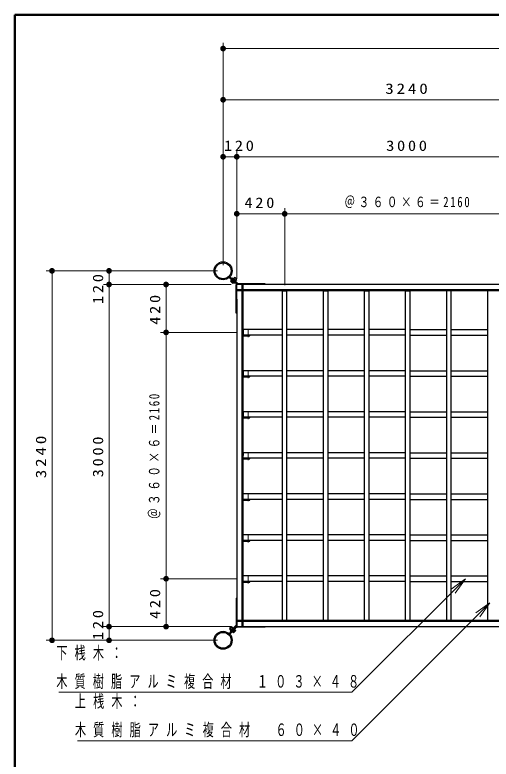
# Model space of a CAD drawing. Units: millimetres on the paper, scale 1:50. Extents: x -365 to 10, y -38 to 257.
# Drawn here: x -365 to -281.5, y 126.5 to 257 of the extents above; entities that cross this region are included whole.
import ezdxf

# ---------------------------------------------------------------- set-up
doc = ezdxf.new("R2010")
doc.units = ezdxf.units.MM
doc.linetypes.add('USER2', pattern=[6, 3, -1, 1, -1])
doc.layers.add('LY_1', color=7, linetype='Continuous', lineweight=25)
doc.layers.add('LY_2', color=7, linetype='Continuous', lineweight=13)
doc.styles.add('ＭＳ ゴシック', font='')
doc.styles.get('ＭＳ ゴシック').set_extended_font_data('MS Gothic')

# ---------------------------------------------------------------- blocks, each defined once
blk = doc.blocks.new('filled_dot')
at = {"color": 0, "linetype": 'Continuous', "lineweight": -2, "const_width": 1.25}
blk.add_lwpolyline([(-0.625, 0, 1), (0.625, 0, 1)], format="xyb", close=True, dxfattribs=at)

msp = doc.modelspace()

# ---------------------------------------------------------------- linework, layer by layer
at = {"layer": 'LY_1', "lineweight": 13}
for p, q in [((-328.491, 213.114), (-328.491, 252.099)), ((-328.491, 251.099), (-134.091, 251.099)), ((-328.491, 213.114), (-328.491, 243.114)), ((-328.491, 242.114), (-263.691, 242.114)), ((-326.091, 211.695), (-326.091, 233.114)), ((-328.491, 232.114), (-322.512, 232.114)), ((-326.091, 232.114), (-266.091, 232.114)), ((-326.091, 210.714), (-326.091, 223.114)), ((-326.091, 222.114), (-317.691, 222.114)), ((-317.691, 209.614), (-317.691, 223.114)), ((-317.691, 222.114), (-274.491, 222.114)), ((-329.491, 212.114), (-359.491, 212.114)), ((-358.491, 147.314), (-358.491, 212.114)), ((-348.491, 206.193), (-348.491, 212.114)), ((-328.072, 209.714), (-349.491, 209.714)), ((-348.491, 149.714), (-348.491, 209.714)), ((-327.091, 209.714), (-339.491, 209.714)), ((-338.491, 201.314), (-338.491, 209.714)), ((-325.991, 201.314), (-339.491, 201.314)), ((-338.491, 158.114), (-338.491, 201.314)), ((-325.991, 158.114), (-339.491, 158.114)), ((-338.491, 149.714), (-338.491, 158.114)), ((-288.497, 156.307), (-286.022, 158.075)), ((-286.022, 158.075), (-288.143, 155.953)), ((-286.022, 158.075), (-287.79, 155.6)), ((-348.491, 147.314), (-348.491, 153.203)), ((-284.191, 152.128), (-281.716, 153.896)), ((-281.716, 153.896), (-283.838, 151.774)), ((-281.716, 153.896), (-283.484, 151.421)), ((-328.072, 149.714), (-349.491, 149.714)), ((-327.091, 149.714), (-339.491, 149.714)), ((-329.491, 147.314), (-359.491, 147.314))]:
    msp.add_line(p, q, dxfattribs=at)
at = {"layer": 'LY_1'}
for p, q in [((-327.439, 210.935), (-326.367, 209.862)), ((-327.312, 211.062), (-326.083, 209.834)), ((-327.034, 210.439), (-327.175, 210.298)), ((-326.779, 209.902), (-327.175, 210.298)), ((-326.949, 210.354), (-327.091, 210.213)), ((-327.003, 210.498), (-327.048, 210.453)), ((-326.624, 210.029), (-327.048, 210.453)), ((-327.017, 210.767), (-326.89, 210.894)), ((-326.89, 210.894), (-325.829, 209.834)), ((-326.748, 210.753), (-326.703, 210.798)), ((-326.279, 210.374), (-326.703, 210.798)), ((-326.689, 210.784), (-326.505, 210.968)), ((-326.604, 210.699), (-326.384, 210.92)), ((-326.109, 210.572), (-326.505, 210.968)), ((-326.157, 210.694), (-326.384, 210.92)), ((-326.378, 210.473), (-326.157, 210.694)), ((-326.324, 210.329), (-326.279, 210.374)), ((-326.293, 210.388), (-326.109, 210.572)), ((-326.723, 210.128), (-326.864, 209.987)), ((-326.638, 210.043), (-326.779, 209.902)), ((-326.579, 210.074), (-326.624, 210.029)), ((-326.367, 209.862), (-326.239, 209.989)), ((-326.211, 204.714), (-326.211, 209.714)), ((-321.091, 209.714), (-326.091, 209.714)), ((-326.091, 204.714), (-326.091, 209.714)), ((-321.091, 209.834), (-326.031, 209.834)), ((-268.691, 209.714), (-323.491, 209.714)), ((-321.091, 209.834), (-321.091, 209.714)), ((-326.091, 207.114), (-326.091, 149.714)), ((-326.091, 204.714), (-326.211, 204.714)), ((-326.211, 154.714), (-326.091, 154.714)), ((-326.211, 154.714), (-326.211, 149.774)), ((-327.439, 148.493), (-326.211, 149.721)), ((-326.949, 149.695), (-327.345, 149.299)), ((-327.161, 149.115), (-327.345, 149.299)), ((-327.312, 148.365), (-326.239, 149.438)), ((-327.071, 149.647), (-327.297, 149.421)), ((-327.076, 149.2), (-327.297, 149.421)), ((-327.272, 148.915), (-326.211, 149.975)), ((-327.144, 148.787), (-327.272, 148.915)), ((-326.751, 149.526), (-327.175, 149.101)), ((-327.13, 149.056), (-327.175, 149.101)), ((-326.85, 149.427), (-327.071, 149.647)), ((-326.765, 149.511), (-326.949, 149.695)), ((-326.876, 148.801), (-326.83, 148.756)), ((-326.406, 149.18), (-326.83, 148.756)), ((-326.706, 149.48), (-326.751, 149.526)), ((-326.731, 148.855), (-326.59, 148.714)), ((-326.279, 149.025), (-326.675, 148.629)), ((-326.505, 149.081), (-326.364, 148.94)), ((-326.451, 149.226), (-326.406, 149.18)), ((-326.42, 149.166), (-326.279, 149.025)), ((-326.239, 149.438), (-326.367, 149.565)), ((-326.091, 149.714), (-268.691, 149.714)), ((-321.091, 149.594), (-326.031, 149.594)), ((-321.091, 149.714), (-321.091, 149.594)), ((-326.816, 148.77), (-326.675, 148.629))]:
    msp.add_line(p, q, dxfattribs=at)
at = {"layer": 'LY_1', "color": 140, "lineweight": 50}
for p, q in [((-325.091, 209.714), (-325.091, 149.714)), ((-266.091, 208.714), (-326.091, 208.714)), ((-326.091, 150.714), (-266.091, 150.714))]:
    msp.add_line(p, q, dxfattribs=at)
at = {"layer": 'LY_1', "color": 40}
for p, q in [((-318.091, 208.614), (-317.291, 208.614)), ((-318.091, 150.814), (-318.091, 208.614)), ((-317.291, 150.814), (-317.291, 208.614)), ((-310.891, 208.614), (-310.091, 208.614)), ((-310.891, 150.814), (-310.891, 208.614)), ((-310.091, 150.814), (-310.091, 208.614)), ((-303.691, 208.614), (-302.891, 208.614)), ((-303.691, 150.814), (-303.691, 208.614)), ((-302.891, 150.814), (-302.891, 208.614)), ((-296.491, 150.814), (-296.491, 208.614)), ((-296.491, 208.614), (-295.691, 208.614)), ((-295.691, 150.814), (-295.691, 208.614)), ((-289.291, 150.814), (-289.291, 208.614)), ((-288.491, 208.614), (-289.291, 208.614)), ((-288.491, 150.814), (-288.491, 208.614)), ((-282.091, 150.814), (-282.091, 208.614)), ((-281.291, 208.614), (-282.091, 208.614)), ((-324.991, 201.794), (-324.991, 200.834)), ((-318.091, 201.794), (-324.991, 201.794)), ((-310.891, 201.794), (-317.291, 201.794)), ((-303.691, 201.794), (-310.091, 201.794)), ((-296.491, 201.794), (-302.891, 201.794)), ((-295.691, 201.794), (-289.291, 201.794)), ((-288.491, 201.794), (-282.091, 201.794)), ((-325.091, 200.714), (-323.791, 200.714)), ((-318.091, 200.834), (-324.991, 200.834)), ((-323.791, 200.714), (-323.791, 200.834)), ((-310.891, 200.834), (-317.291, 200.834)), ((-303.691, 200.834), (-310.091, 200.834)), ((-296.491, 200.834), (-302.891, 200.834)), ((-295.691, 200.834), (-289.291, 200.834)), ((-288.491, 200.834), (-282.091, 200.834)), ((-324.991, 194.594), (-324.991, 193.634)), ((-318.091, 194.594), (-324.991, 194.594)), ((-310.891, 194.594), (-317.291, 194.594)), ((-303.691, 194.594), (-310.091, 194.594)), ((-296.491, 194.594), (-302.891, 194.594)), ((-295.691, 194.594), (-289.291, 194.594)), ((-288.491, 194.594), (-282.091, 194.594)), ((-325.091, 193.514), (-323.791, 193.514)), ((-318.091, 193.634), (-324.991, 193.634)), ((-323.791, 193.514), (-323.791, 193.634)), ((-310.891, 193.634), (-317.291, 193.634)), ((-303.691, 193.634), (-310.091, 193.634)), ((-296.491, 193.634), (-302.891, 193.634)), ((-295.691, 193.634), (-289.291, 193.634)), ((-288.491, 193.634), (-282.091, 193.634)), ((-324.991, 187.394), (-324.991, 186.434)), ((-318.091, 187.394), (-324.991, 187.394)), ((-310.891, 187.394), (-317.291, 187.394)), ((-303.691, 187.394), (-310.091, 187.394)), ((-296.491, 187.394), (-302.891, 187.394)), ((-295.691, 187.394), (-289.291, 187.394)), ((-288.491, 187.394), (-282.091, 187.394)), ((-325.091, 186.314), (-323.791, 186.314)), ((-318.091, 186.434), (-324.991, 186.434)), ((-323.791, 186.314), (-323.791, 186.434)), ((-310.891, 186.434), (-317.291, 186.434)), ((-303.691, 186.434), (-310.091, 186.434)), ((-296.491, 186.434), (-302.891, 186.434)), ((-295.691, 186.434), (-289.291, 186.434)), ((-288.491, 186.434), (-282.091, 186.434)), ((-324.991, 180.194), (-324.991, 179.714)), ((-318.091, 180.194), (-324.991, 180.194)), ((-310.891, 180.194), (-317.291, 180.194)), ((-303.691, 180.194), (-310.091, 180.194)), ((-296.491, 180.194), (-302.891, 180.194)), ((-295.691, 180.194), (-289.291, 180.194)), ((-288.491, 180.194), (-282.091, 180.194)), ((-325.091, 179.114), (-323.791, 179.114)), ((-324.991, 179.234), (-324.991, 179.714)), ((-318.091, 179.234), (-324.991, 179.234)), ((-323.791, 179.114), (-323.791, 179.234)), ((-310.891, 179.234), (-317.291, 179.234)), ((-303.691, 179.234), (-310.091, 179.234)), ((-296.491, 179.234), (-302.891, 179.234)), ((-295.691, 179.234), (-289.291, 179.234)), ((-288.491, 179.234), (-282.091, 179.234)), ((-324.991, 172.034), (-324.991, 172.994)), ((-318.091, 172.994), (-324.991, 172.994)), ((-310.891, 172.994), (-317.291, 172.994)), ((-303.691, 172.994), (-310.091, 172.994)), ((-296.491, 172.994), (-302.891, 172.994)), ((-295.691, 172.994), (-289.291, 172.994)), ((-288.491, 172.994), (-282.091, 172.994)), ((-325.091, 171.914), (-323.791, 171.914)), ((-318.091, 172.034), (-324.991, 172.034)), ((-323.791, 171.914), (-323.791, 172.034)), ((-310.891, 172.034), (-317.291, 172.034)), ((-303.691, 172.034), (-310.091, 172.034)), ((-296.491, 172.034), (-302.891, 172.034)), ((-295.691, 172.034), (-289.291, 172.034)), ((-288.491, 172.034), (-282.091, 172.034)), ((-324.991, 164.834), (-324.991, 165.794)), ((-318.091, 165.794), (-324.991, 165.794)), ((-310.891, 165.794), (-317.291, 165.794)), ((-303.691, 165.794), (-310.091, 165.794)), ((-296.491, 165.794), (-302.891, 165.794)), ((-295.691, 165.794), (-289.291, 165.794)), ((-288.491, 165.794), (-282.091, 165.794)), ((-325.091, 164.714), (-323.791, 164.714)), ((-318.091, 164.834), (-324.991, 164.834)), ((-323.791, 164.714), (-323.791, 164.834)), ((-310.891, 164.834), (-317.291, 164.834)), ((-303.691, 164.834), (-310.091, 164.834)), ((-296.491, 164.834), (-302.891, 164.834)), ((-295.691, 164.834), (-289.291, 164.834)), ((-288.491, 164.834), (-282.091, 164.834)), ((-324.991, 157.634), (-324.991, 158.594)), ((-318.091, 158.594), (-324.991, 158.594)), ((-310.891, 158.594), (-317.291, 158.594)), ((-303.691, 158.594), (-310.091, 158.594)), ((-296.491, 158.594), (-302.891, 158.594)), ((-295.691, 158.594), (-289.291, 158.594)), ((-288.491, 158.594), (-282.091, 158.594)), ((-325.091, 157.514), (-323.791, 157.514)), ((-318.091, 157.634), (-324.991, 157.634)), ((-323.791, 157.514), (-323.791, 157.634)), ((-310.891, 157.634), (-317.291, 157.634)), ((-303.691, 157.634), (-310.091, 157.634)), ((-296.491, 157.634), (-302.891, 157.634)), ((-295.691, 157.634), (-289.291, 157.634)), ((-288.491, 157.634), (-282.091, 157.634)), ((-318.091, 150.814), (-317.291, 150.814)), ((-310.891, 150.814), (-310.091, 150.814)), ((-303.691, 150.814), (-302.891, 150.814)), ((-296.491, 150.814), (-295.691, 150.814)), ((-288.491, 150.814), (-289.291, 150.814)), ((-281.291, 150.814), (-282.091, 150.814))]:
    msp.add_line(p, q, dxfattribs=at)
at = {"layer": 'LY_1', "color": 40, "linetype": 'USER2', "lineweight": 13}
for p, q in [((-324.091, 201.794), (-324.091, 200.488)), ((-324.091, 194.594), (-324.091, 193.288)), ((-324.091, 187.394), (-324.091, 186.088)), ((-324.091, 180.194), (-324.091, 178.888)), ((-324.091, 172.994), (-324.091, 171.688)), ((-324.091, 165.794), (-324.091, 164.488)), ((-324.091, 158.594), (-324.091, 157.288))]:
    msp.add_line(p, q, dxfattribs=at)
at = {"layer": 'LY_1', "lineweight": 13}
for points in [[(-286.022, 158.075), (-305.904, 138.192), (-357.284, 138.192)], [(-281.716, 153.896), (-305.904, 129.708), (-354.031, 129.708)]]:
    msp.add_lwpolyline(points, dxfattribs=at)
at = {"layer": 'LY_1'}
for centre, radius in [((-328.491, 212.114), 1.58), ((-328.491, 212.114), 1.398), ((-328.491, 147.314), 1.58), ((-328.491, 147.314), 1.398)]:
    msp.add_circle(centre, radius, dxfattribs=at)
for centre, start, end in [((-326.031, 209.654), 90, 180), ((-326.031, 149.774), 180, 270)]:
    msp.add_arc(centre, 0.18, start, end, dxfattribs=at)
at = {"layer": 'LY_2', "lineweight": 50}
for p, q in [((0, 257), (-365, 257)), ((-365, 257), (-365, 0))]:
    msp.add_line(p, q, dxfattribs=at)

# ---------------------------------------------------------------- block references
at = {"layer": 'LY_1', "lineweight": 13, "xscale": 0.4, "yscale": 0.4}
for p in [(-328.491, 251.099), (-328.491, 242.114), (-328.491, 232.114), (-326.091, 232.114), (-326.091, 222.114), (-317.691, 222.114)]:
    msp.add_blockref('filled_dot', p, dxfattribs=at)
for p, rotation in [((-326.091, 232.114), 180), ((-317.691, 222.114), 180), ((-358.491, 212.114), 270), ((-348.491, 212.114), 270), ((-348.491, 209.714), 270), ((-348.491, 209.714), 90), ((-338.491, 209.714), 270), ((-338.491, 201.314), 270), ((-338.491, 201.314), 90), ((-338.491, 158.114), 270), ((-338.491, 158.114), 90), ((-348.491, 149.714), 270), ((-348.491, 149.714), 90), ((-338.491, 149.714), 90), ((-358.491, 147.314), 90), ((-348.491, 147.314), 90)]:
    msp.add_blockref('filled_dot', p, dxfattribs=dict(at, rotation=rotation))

# ---------------------------------------------------------------- texts
at = {"layer": 'LY_1', "style": 'ＭＳ ゴシック'}
for s, insert, char_height, attachment_point in [('\\T1.33;\\W1.2;3240', (-296.091, 243.114), 1.833, 8), ('\\T1.33;\\W1.15;120', (-325.481, 233.114), 1.833, 8), ('\\T1.33;\\W1.15;3000', (-296.091, 233.114), 1.833, 8), ('\\T1.33;\\W1.15;420', (-321.891, 223.114), 1.833, 8), ('\\T1.32;\\W0.75;＠３６０×６＝2160', (-296.091, 223.114), 1.833, 8), ('\\T1.64;\\W0.65;下桟木：', (-357.734, 144.992), 2.199, 4), ('\\T1.64;\\W0.65;木質樹脂アルミ複合材\u3000１０３×４８', (-357.734, 139.992), 2.199, 4), ('\\T1.64;\\W0.65;上桟木：', (-354.474, 136.508), 2.199, 4), ('\\T1.64;\\W0.65;木質樹脂アルミ複合材\u3000６０×４０', (-354.474, 131.508), 2.199, 4)]:
    msp.add_mtext(s, dxfattribs=dict(at, insert=insert, char_height=char_height, attachment_point=attachment_point))
at = {"layer": 'LY_1', "char_height": 1.833, "attachment_point": 8, "rotation": 90, "style": 'ＭＳ ゴシック'}
for s, insert in [('\\T1.33;\\W1.15;120', (-349.491, 209.162)), ('\\T1.33;\\W1.15;420', (-339.491, 205.514)), ('\\T1.32;\\W0.75;＠３６０×６＝2160', (-339.491, 179.714)), ('\\T1.33;\\W1.2;3240', (-359.491, 179.714)), ('\\T1.33;\\W1.15;3000', (-349.491, 179.714)), ('\\T1.33;\\W1.15;420', (-339.491, 153.914)), ('\\T1.33;\\W1.15;120', (-349.491, 150.235))]:
    msp.add_mtext(s, dxfattribs=dict(at, insert=insert))

doc.saveas('drawing.dxf')
